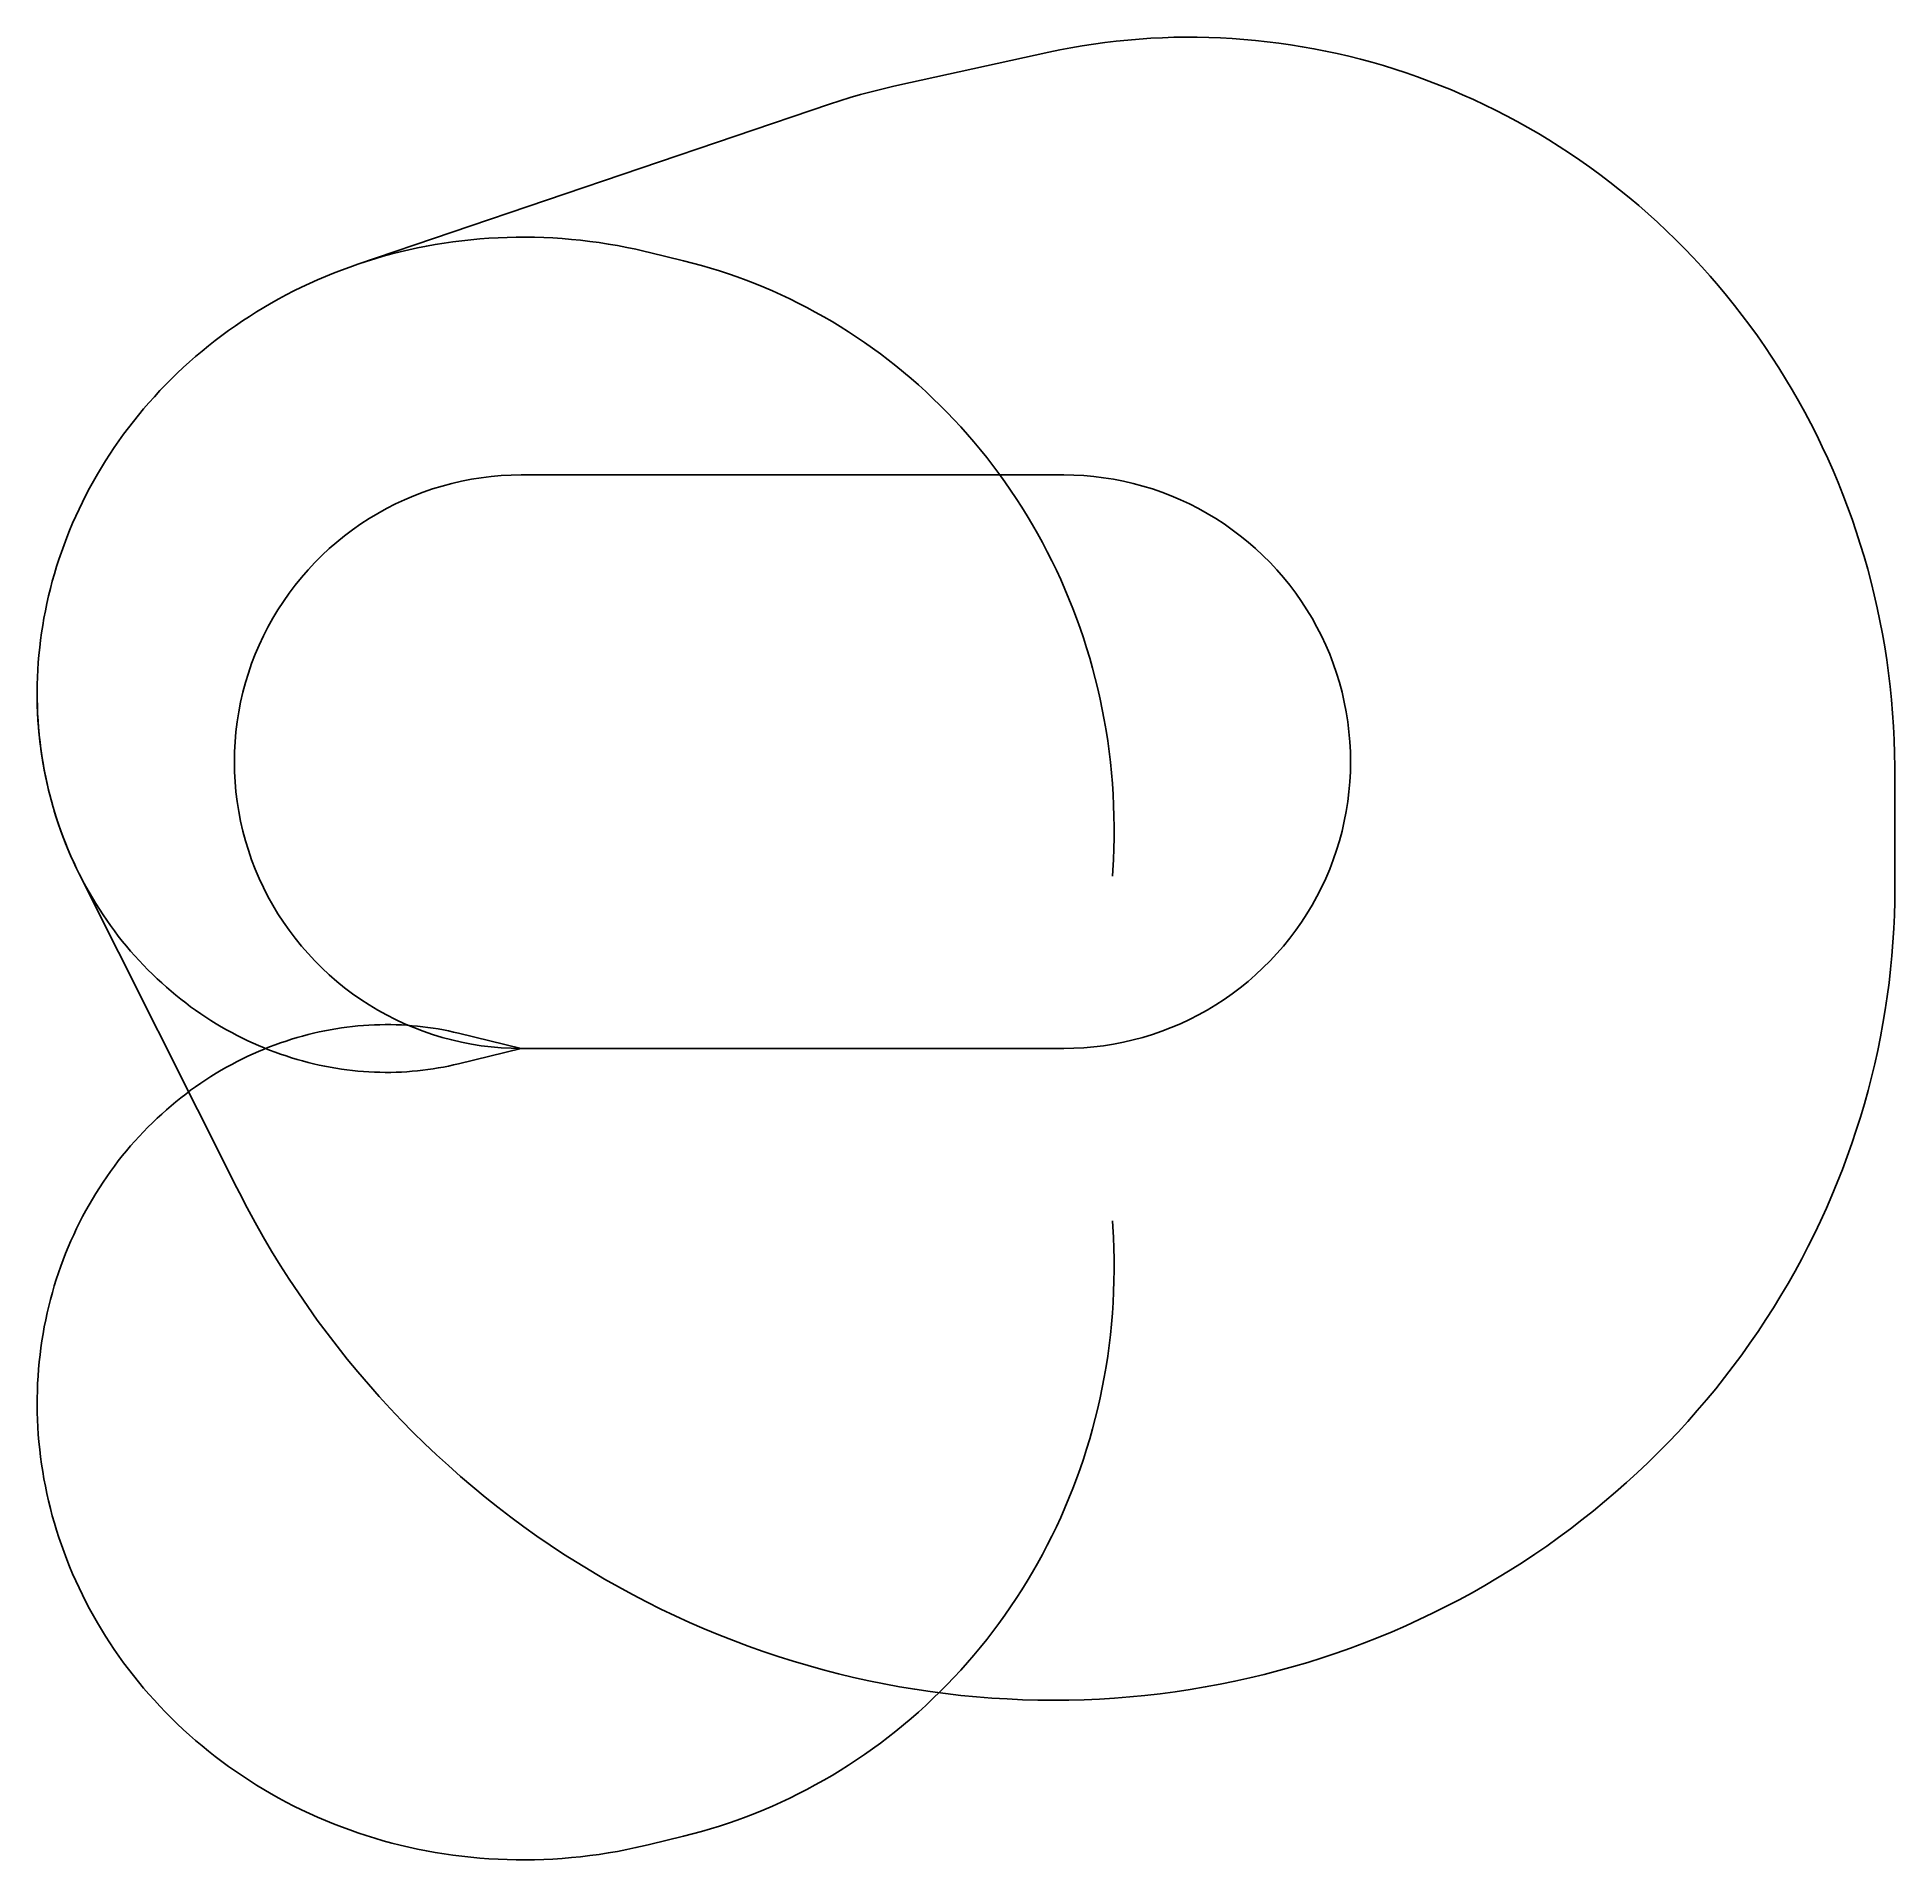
# Model space of a CAD drawing. Header units: metres. Extents: x -17470 to 49582, y -29291 to 36511.
import ezdxf

# ---------------------------------------------------------------- set-up
doc = ezdxf.new("R2010")
doc.units = ezdxf.units.M

msp = doc.modelspace()

# ---------------------------------------------------------------- linework, layer by layer
at = {"layer": 'NorminalTrack', "color": 1}
msp.add_lwpolyline([(0, 0), (0, 0), (-361, 6), (-722, 25), (-1082, 57), (-1441, 101), (-1798, 157), (-2153, 226), (-2505, 308), (-2854, 401), (-3199, 507), (-3541, 624), (-3878, 754), (-4211, 895), (-4539, 1048), (-4861, 1212), (-5177, 1387), (-5486, 1573), (-5790, 1770), (-6086, 1977), (-6374, 2195), (-6655, 2422), (-6928, 2659), (-7192, 2906), (-7448, 3161), (-7694, 3426), (-7931, 3698), (-8159, 3979), (-8376, 4268), (-8583, 4564), (-8780, 4867), (-8966, 5177), (-9142, 5493), (-9306, 5815), (-9458, 6142), (-9600, 6475), (-9729, 6812), (-9847, 7154), (-9952, 7500), (-10046, 7849), (-10127, 8201), (-10196, 8556), (-10253, 8913), (-10297, 9271), (-10328, 9631), (-10347, 9992), (-10353, 10353), (-10347, 10715), (-10328, 11076), (-10297, 11436), (-10253, 11794), (-10196, 12151), (-10127, 12506), (-10046, 12858), (-9952, 13207), (-9847, 13553), (-9729, 13895), (-9600, 14232), (-9458, 14565), (-9306, 14892), (-9142, 15214), (-8966, 15530), (-8780, 15840), (-8583, 16143), (-8376, 16439), (-8159, 16728), (-7931, 17008), (-7694, 17281), (-7448, 17546), (-7192, 17801), (-6928, 18048), (-6655, 18285), (-6374, 18512), (-6086, 18730), (-5790, 18937), (-5486, 19134), (-5177, 19320), (-4861, 19495), (-4539, 19659), (-4211, 19812), (-3878, 19953), (-3541, 20082), (-3199, 20200), (-2854, 20306), (-2505, 20399), (-2153, 20481), (-1798, 20550), (-1441, 20606), (-1082, 20650), (-722, 20682), (-361, 20701), (0, 20707), (0, 20707), (19584, 20707), (19584, 20707), (19945, 20701), (20306, 20682), (20666, 20650), (21024, 20606), (21381, 20550), (21736, 20481), (22088, 20399), (22437, 20306), (22783, 20200), (23125, 20082), (23462, 19953), (23795, 19812), (24122, 19659), (24444, 19495), (24760, 19320), (25070, 19134), (25373, 18937), (25669, 18730), (25958, 18512), (26239, 18285), (26511, 18048), (26776, 17801), (27031, 17546), (27278, 17281), (27515, 17008), (27742, 16728), (27960, 16439), (28167, 16143), (28364, 15840), (28550, 15530), (28725, 15214), (28889, 14892), (29042, 14565), (29183, 14232), (29313, 13895), (29430, 13553), (29536, 13207), (29629, 12858), (29711, 12506), (29780, 12151), (29836, 11794), (29880, 11436), (29912, 11076), (29931, 10715), (29937, 10353), (29931, 9992), (29912, 9631), (29880, 9271), (29836, 8913), (29780, 8556), (29711, 8201), (29629, 7849), (29536, 7500), (29430, 7154), (29313, 6812), (29183, 6475), (29042, 6142), (28889, 5815), (28725, 5493), (28550, 5177), (28364, 4867), (28167, 4564), (27960, 4268), (27742, 3979), (27515, 3698), (27278, 3426), (27031, 3161), (26776, 2906), (26511, 2659), (26239, 2422), (25958, 2195), (25669, 1977), (25373, 1770), (25070, 1573), (24760, 1387), (24444, 1212), (24122, 1048), (23795, 895), (23462, 754), (23125, 624), (22783, 507), (22437, 401), (22088, 308), (21736, 226), (21381, 157), (21024, 101), (20666, 57), (20306, 25), (19945, 6), (19584, 0), (0, 0)], dxfattribs=at)
at = {"layer": 'WindSpiral', "color": 5}
for points in [[(0, 0), (-2259, -552), (-2439, -595), (-2622, -634), (-2806, -671), (-2991, -704), (-3177, -734), (-3365, -762), (-3553, -786), (-3743, -806), (-3934, -824), (-4126, -838), (-4319, -849), (-4513, -856), (-4708, -861), (-4904, -861), (-5100, -859), (-5297, -853), (-5494, -843), (-5693, -830), (-5891, -814), (-6090, -794), (-6290, -770), (-6489, -743), (-6689, -712), (-6889, -677), (-7090, -639), (-7290, -598), (-7490, -552), (-7690, -503), (-7890, -451), (-8090, -394), (-8289, -334), (-8488, -270), (-8687, -203), (-8885, -132), (-9083, -57), (-9280, 22), (-9476, 104), (-9671, 190), (-9866, 280), (-10060, 374), (-10252, 471), (-10444, 572), (-10634, 676), (-10824, 784), (-11012, 896), (-11198, 1012), (-11383, 1131), (-11567, 1254), (-11749, 1380), (-11930, 1510), (-12109, 1644), (-12286, 1781), (-12461, 1922), (-12634, 2066), (-12806, 2214), (-12975, 2365), (-13142, 2520), (-13307, 2678), (-13470, 2839), (-13631, 3004), (-13789, 3172), (-13944, 3344), (-14097, 3518), (-14248, 3696), (-14396, 3877), (-14541, 4061), (-14683, 4249), (-14823, 4439), (-14959, 4632), (-15093, 4829), (-15223, 5028), (-15351, 5230), (-15475, 5435), (-15596, 5643), (-15714, 5853), (-15829, 6067), (-15940, 6282), (-16047, 6501), (-16152, 6722), (-16252, 6945), (-16349, 7171), (-16442, 7399), (-16532, 7630), (-16618, 7862), (-16700, 8097), (-16778, 8334), (-16852, 8573), (-16922, 8814), (-16988, 9057), (-17050, 9302), (-17108, 9548), (-17162, 9796), (-17212, 10046), (-17257, 10298), (-17298, 10550), (-17335, 10805), (-17367, 11060), (-17395, 11317), (-17419, 11575), (-17438, 11835), (-17453, 12095), (-17463, 12356), (-17469, 12618), (-17470, 12881), (-17466, 13145), (-17458, 13409), (-17446, 13674), (-17428, 13940), (-17406, 14205), (-17379, 14472), (-17347, 14738), (-17311, 15004), (-17270, 15271), (-17224, 15537), (-17174, 15804), (-17118, 16070), (-17058, 16336), (-16993, 16602), (-16923, 16867), (-16848, 17131), (-16769, 17395), (-16684, 17659), (-16595, 17921), (-16501, 18183), (-16402, 18443), (-16299, 18703), (-16190, 18961), (-16077, 19218), (-15959, 19474), (-15836, 19728), (-15709, 19981), (-15577, 20232), (-15440, 20482), (-15298, 20730), (-15152, 20976), (-15001, 21219), (-14845, 21461), (-14685, 21701), (-14520, 21939), (-14350, 22174), (-14176, 22407), (-13998, 22637), (-13815, 22865), (-13627, 23090), (-13436, 23313), (-13240, 23532), (-13039, 23749), (-12835, 23963), (-12626, 24173), (-12413, 24381), (-12195, 24585), (-11974, 24786), (-11749, 24983), (-11519, 25177), (-11286, 25368), (-11049, 25555), (-10808, 25738), (-10563, 25917), (-10315, 26093), (-10063, 26264), (-9807, 26432), (-9548, 26595), (-9285, 26754), (-9019, 26909), (-8750, 27060), (-8478, 27206), (-8202, 27348), (-7923, 27486), (-7641, 27619), (-7356, 27747), (-7068, 27870), (-6778, 27989), (-6485, 28103), (-6189, 28212), (-5890, 28316), (-5890, 28316), (11124, 34087), (11498, 34211), (11875, 34327), (12254, 34438), (12636, 34542), (13020, 34639), (13407, 34730), (13558, 34764), (19040, 35964), (19442, 36048), (19846, 36125), (20252, 36196), (20661, 36260), (21071, 36316), (21482, 36365), (21896, 36408), (22310, 36443), (22726, 36471), (23144, 36492), (23562, 36505), (23981, 36511), (24401, 36510), (24821, 36502), (25243, 36486), (25664, 36463), (26086, 36432), (26508, 36394), (26930, 36348), (27352, 36295), (27773, 36235), (28194, 36167), (28615, 36092), (29035, 36009), (29454, 35919), (29873, 35821), (30290, 35716), (30706, 35603), (31121, 35483), (31535, 35355), (31946, 35220), (32357, 35078), (32765, 34928), (33171, 34771), (33575, 34606), (33977, 34434), (34377, 34255), (34774, 34068), (35168, 33875), (35560, 33674), (35949, 33466), (36334, 33251), (36717, 33029), (37096, 32799), (37472, 32563), (37844, 32320), (38213, 32070), (38577, 31813), (38938, 31549), (39295, 31279), (39647, 31002), (39996, 30718), (40340, 30428), (40679, 30132), (41013, 29829), (41343, 29520), (41668, 29204), (41988, 28882), (42303, 28555), (42612, 28221), (42916, 27882), (43215, 27536), (43508, 27185), (43795, 26828), (44077, 26466), (44353, 26098), (44622, 25725), (44886, 25346), (45143, 24963), (45394, 24574), (45638, 24181), (45876, 23782), (46108, 23379), (46332, 22971), (46550, 22559), (46761, 22142), (46965, 21721), (47162, 21296), (47352, 20866), (47534, 20433), (47709, 19996), (47877, 19555), (48037, 19111), (48190, 18663), (48335, 18212), (48473, 17758), (48603, 17301), (48725, 16841), (48839, 16378), (48945, 15912), (49043, 15444), (49133, 14973), (49215, 14501), (49289, 14026), (49355, 13549), (49412, 13070), (49462, 12590), (49502, 12108), (49535, 11625), (49559, 11141), (49575, 10655), (49582, 10168), (49582, 10000), (49582, 5790), (49578, 5302), (49565, 4814), (49544, 4326), (49514, 3837), (49476, 3348), (49429, 2859), (49373, 2370), (49308, 1881), (49236, 1393), (49154, 905), (49064, 419), (48965, -67), (48857, -552), (48741, -1036), (48617, -1518), (48483, -1998), (48341, -2477), (48191, -2954), (48032, -3430), (47864, -3903), (47688, -4373), (47504, -4842), (47311, -5307), (47110, -5770), (46900, -6230), (46682, -6687), (46456, -7141), (46221, -7591), (45979, -8038), (45728, -8482), (45469, -8921), (45202, -9357), (44927, -9788), (44645, -10215), (44354, -10638), (44056, -11056), (43750, -11470), (43436, -11879), (43115, -12283), (42786, -12681), (42450, -13075), (42107, -13463), (41756, -13846), (41398, -14223), (41033, -14594), (40661, -14959), (40283, -15319), (39897, -15672), (39505, -16019), (39107, -16359), (38702, -16693), (38290, -17020), (37872, -17341), (37448, -17655), (37019, -17961), (36583, -18261), (36141, -18553), (35694, -18838), (35241, -19115), (34783, -19385), (34320, -19647), (33851, -19902), (33377, -20148), (32899, -20387), (32415, -20618), (31928, -20840), (31435, -21054), (30938, -21260), (30437, -21457), (29932, -21646), (29423, -21826), (28910, -21998), (28394, -22161), (27874, -22315), (27351, -22460), (26824, -22596), (26295, -22723), (25763, -22841), (25228, -22950), (24690, -23050), (24150, -23140), (23608, -23221), (23064, -23293), (22517, -23355), (21969, -23408), (21420, -23451), (20869, -23485), (20317, -23509), (19763, -23523), (19209, -23528), (18654, -23523), (18099, -23509), (17543, -23484), (16987, -23450), (16430, -23407), (15874, -23353), (15318, -23290), (14763, -23217), (14208, -23134), (13654, -23041), (13101, -22938), (12549, -22826), (11999, -22704), (11450, -22572), (10902, -22431), (10356, -22279), (9813, -22118), (9271, -21948), (8732, -21767), (8196, -21577), (7662, -21378), (7131, -21168), (6603, -20950), (6078, -20722), (5557, -20484), (5039, -20237), (4525, -19981), (4015, -19715), (3509, -19440), (3007, -19156), (2509, -18863), (2016, -18561), (1528, -18250), (1045, -17930), (566, -17601), (93, -17264), (-375, -16918), (-837, -16563), (-1294, -16200), (-1744, -15828), (-2189, -15448), (-2628, -15060), (-3060, -14664), (-3486, -14260), (-3905, -13848), (-4318, -13428), (-4724, -13000), (-5122, -12565), (-5514, -12123), (-5898, -11673), (-6275, -11216), (-6644, -10752), (-7006, -10280), (-7359, -9802), (-7705, -9318), (-8043, -8826), (-8372, -8329), (-8693, -7824), (-9006, -7314), (-9310, -6798), (-9606, -6276), (-9892, -5748), (-10170, -5215), (-10266, -5025), (-15949, 6302), (-16057, 6520), (-16161, 6741), (-16261, 6965), (-16357, 7191), (-16450, 7419), (-16540, 7650), (-16625, 7883), (-16707, 8118), (-16784, 8355), (-16858, 8594), (-16928, 8835), (-16994, 9078), (-17056, 9323), (-17113, 9570), (-17167, 9818), (-17216, 10068), (-17261, 10320), (-17302, 10573), (-17338, 10827), (-17370, 11083), (-17398, 11340), (-17421, 11598), (-17440, 11858), (-17454, 12118), (-17464, 12379), (-17469, 12642), (-17470, 12812)], [(0, 0), (-2259, -552), (-2439, -595), (-2622, -634), (-2806, -671), (-2991, -704), (-3177, -734), (-3365, -762), (-3553, -786), (-3743, -806), (-3934, -824), (-4126, -838), (-4319, -849), (-4513, -856), (-4708, -861), (-4904, -861), (-5100, -859), (-5297, -853), (-5494, -843), (-5693, -830), (-5891, -814), (-6090, -794), (-6290, -770), (-6489, -743), (-6689, -712), (-6889, -677), (-7090, -639), (-7290, -598), (-7490, -552), (-7690, -503), (-7890, -451), (-8090, -394), (-8289, -334), (-8488, -270), (-8687, -203), (-8885, -132), (-9083, -57), (-9280, 22), (-9476, 104), (-9671, 190), (-9866, 280), (-10060, 374), (-10252, 471), (-10444, 572), (-10634, 676), (-10824, 784), (-11012, 896), (-11198, 1012), (-11383, 1131), (-11567, 1254), (-11749, 1380), (-11930, 1510), (-12109, 1644), (-12286, 1781), (-12461, 1922), (-12634, 2066), (-12806, 2214), (-12975, 2365), (-13142, 2520), (-13307, 2678), (-13470, 2839), (-13631, 3004), (-13789, 3172), (-13944, 3344), (-14097, 3518), (-14248, 3696), (-14396, 3877), (-14541, 4061), (-14683, 4249), (-14823, 4439), (-14959, 4632), (-15093, 4829), (-15223, 5028), (-15351, 5230), (-15475, 5435), (-15596, 5643), (-15714, 5853), (-15829, 6067), (-15940, 6282), (-16047, 6501), (-16152, 6722), (-16252, 6945), (-16349, 7171), (-16442, 7399), (-16532, 7630), (-16618, 7862), (-16700, 8097), (-16778, 8334), (-16852, 8573), (-16922, 8814), (-16988, 9057), (-17050, 9302), (-17108, 9548), (-17162, 9796), (-17212, 10046), (-17257, 10298), (-17298, 10550), (-17335, 10805), (-17367, 11060), (-17395, 11317), (-17419, 11575), (-17438, 11835), (-17453, 12095), (-17463, 12356), (-17469, 12618), (-17470, 12881), (-17466, 13145), (-17458, 13409), (-17446, 13674), (-17428, 13940), (-17406, 14205), (-17379, 14472), (-17347, 14738), (-17311, 15004), (-17270, 15271), (-17224, 15537), (-17174, 15804), (-17118, 16070), (-17058, 16336), (-16993, 16602), (-16923, 16867), (-16848, 17131), (-16769, 17395), (-16684, 17659), (-16595, 17921), (-16501, 18183), (-16402, 18443), (-16299, 18703), (-16190, 18961), (-16077, 19218), (-15959, 19474), (-15836, 19728), (-15709, 19981), (-15577, 20232), (-15440, 20482), (-15298, 20730), (-15152, 20976), (-15001, 21219), (-14845, 21461), (-14685, 21701), (-14520, 21939), (-14350, 22174), (-14176, 22407), (-13998, 22637), (-13815, 22865), (-13627, 23090), (-13436, 23313), (-13240, 23532), (-13039, 23749), (-12835, 23963), (-12626, 24173), (-12413, 24381), (-12195, 24585), (-11974, 24786), (-11749, 24983), (-11519, 25177), (-11286, 25368), (-11049, 25555), (-10808, 25738), (-10563, 25917), (-10315, 26093), (-10063, 26264), (-9807, 26432), (-9548, 26595), (-9285, 26754), (-9019, 26909), (-8750, 27060), (-8478, 27206), (-8202, 27348), (-7923, 27486), (-7641, 27619), (-7356, 27747), (-7068, 27870), (-6778, 27989), (-6485, 28103), (-6189, 28212), (-5890, 28316), (-5589, 28416), (-5286, 28510), (-4980, 28599), (-4672, 28683), (-4362, 28761), (-4050, 28835), (-3736, 28903), (-3420, 28966), (-3102, 29023), (-2783, 29075), (-2462, 29121), (-2140, 29162), (-1816, 29198), (-1490, 29227), (-1164, 29252), (-836, 29270), (-508, 29283), (-178, 29290), (152, 29291), (483, 29287), (815, 29277), (1147, 29261), (1480, 29239), (1813, 29211), (2146, 29177), (2479, 29138), (2812, 29093), (3146, 29041), (3479, 28984), (3811, 28921), (4143, 28851), (4475, 28776), (4631, 28739), (5863, 28438), (6189, 28355), (6513, 28267), (6837, 28172), (7160, 28072), (7482, 27966), (7802, 27854), (8122, 27737), (8439, 27613), (8756, 27484), (9071, 27349), (9384, 27208), (9695, 27061), (10004, 26909), (10311, 26751), (10616, 26587), (10919, 26417), (11220, 26242), (11518, 26061), (11813, 25875), (12106, 25683), (12396, 25486), (12683, 25283), (12967, 25075), (13248, 24861), (13526, 24642), (13800, 24418), (14072, 24189), (14339, 23954), (14603, 23714), (14864, 23469), (15121, 23219), (15373, 22964), (15622, 22705), (15867, 22440), (16108, 22171), (16344, 21896), (16576, 21618), (16804, 21334), (17027, 21046), (17245, 20754), (17459, 20457), (17668, 20156), (17872, 19851), (18071, 19541), (18265, 19228), (18454, 18910), (18638, 18589), (18816, 18264), (18990, 17935), (19157, 17602), (19320, 17266), (19476, 16926), (19627, 16584), (19772, 16237), (19912, 15888), (20046, 15535), (20173, 15180), (20295, 14822), (20411, 14460), (20520, 14097), (20624, 13730), (20721, 13361), (20812, 12990), (20897, 12617), (20975, 12241), (21047, 11863), (21112, 11484), (21171, 11102), (21223, 10719), (21269, 10334), (21308, 9948), (21340, 9561), (21365, 9172), (21384, 8782), (21396, 8391), (21402, 7999), (21400, 7606), (21391, 7213), (21376, 6819), (21354, 6425), (21339, 6216)], [(0, 0), (-2259, 552), (-2439, 595), (-2622, 634), (-2806, 671), (-2991, 704), (-3177, 734), (-3365, 762), (-3553, 786), (-3743, 806), (-3934, 824), (-4126, 838), (-4319, 849), (-4513, 856), (-4708, 861), (-4904, 861), (-5100, 859), (-5297, 853), (-5494, 843), (-5693, 830), (-5891, 814), (-6090, 794), (-6290, 770), (-6489, 743), (-6689, 712), (-6889, 677), (-7090, 639), (-7290, 598), (-7490, 552), (-7690, 503), (-7890, 451), (-8090, 394), (-8289, 334), (-8488, 270), (-8687, 203), (-8885, 132), (-9083, 57), (-9280, -22), (-9476, -104), (-9671, -190), (-9866, -280), (-10060, -374), (-10252, -471), (-10444, -572), (-10634, -676), (-10824, -784), (-11012, -896), (-11198, -1012), (-11383, -1131), (-11567, -1254), (-11749, -1380), (-11930, -1510), (-12109, -1644), (-12286, -1781), (-12461, -1922), (-12634, -2066), (-12806, -2214), (-12975, -2365), (-13142, -2520), (-13307, -2678), (-13470, -2839), (-13631, -3004), (-13789, -3172), (-13944, -3344), (-14097, -3518), (-14248, -3696), (-14396, -3877), (-14541, -4061), (-14683, -4249), (-14823, -4439), (-14959, -4632), (-15093, -4829), (-15223, -5028), (-15351, -5230), (-15475, -5435), (-15596, -5643), (-15714, -5853), (-15829, -6067), (-15940, -6282), (-16047, -6501), (-16152, -6722), (-16252, -6945), (-16349, -7171), (-16442, -7399), (-16532, -7630), (-16618, -7862), (-16700, -8097), (-16778, -8334), (-16852, -8573), (-16922, -8814), (-16988, -9057), (-17050, -9302), (-17108, -9548), (-17162, -9796), (-17212, -10046), (-17257, -10298), (-17298, -10550), (-17335, -10805), (-17367, -11060), (-17395, -11317), (-17419, -11575), (-17438, -11835), (-17453, -12095), (-17463, -12356), (-17469, -12618), (-17470, -12881), (-17466, -13145), (-17458, -13409), (-17446, -13674), (-17428, -13940), (-17406, -14205), (-17379, -14472), (-17347, -14738), (-17311, -15004), (-17270, -15271), (-17224, -15537), (-17174, -15804), (-17118, -16070), (-17058, -16336), (-16993, -16602), (-16923, -16867), (-16848, -17131), (-16769, -17395), (-16684, -17659), (-16595, -17921), (-16501, -18183), (-16402, -18443), (-16299, -18703), (-16190, -18961), (-16077, -19218), (-15959, -19474), (-15836, -19728), (-15709, -19981), (-15577, -20232), (-15440, -20482), (-15298, -20730), (-15152, -20976), (-15001, -21219), (-14845, -21461), (-14685, -21701), (-14520, -21939), (-14350, -22174), (-14176, -22407), (-13998, -22637), (-13815, -22865), (-13627, -23090), (-13436, -23313), (-13240, -23532), (-13039, -23749), (-12835, -23963), (-12626, -24173), (-12413, -24381), (-12195, -24585), (-11974, -24786), (-11749, -24983), (-11519, -25177), (-11286, -25368), (-11049, -25555), (-10808, -25738), (-10563, -25917), (-10315, -26093), (-10063, -26264), (-9807, -26432), (-9548, -26595), (-9285, -26754), (-9019, -26909), (-8750, -27060), (-8478, -27206), (-8202, -27348), (-7923, -27486), (-7641, -27619), (-7356, -27747), (-7068, -27870), (-6778, -27989), (-6485, -28103), (-6189, -28212), (-5890, -28316), (-5589, -28416), (-5286, -28510), (-4980, -28599), (-4672, -28683), (-4362, -28761), (-4050, -28835), (-3736, -28903), (-3420, -28966), (-3102, -29023), (-2783, -29075), (-2462, -29121), (-2140, -29162), (-1816, -29198), (-1490, -29227), (-1164, -29252), (-836, -29270), (-508, -29283), (-178, -29290), (152, -29291), (483, -29287), (815, -29277), (1147, -29261), (1480, -29239), (1813, -29211), (2146, -29177), (2479, -29138), (2812, -29093), (3146, -29041), (3479, -28984), (3811, -28921), (4143, -28851), (4475, -28776), (4631, -28739), (5863, -28438), (6189, -28355), (6513, -28267), (6837, -28172), (7160, -28072), (7482, -27966), (7802, -27854), (8122, -27737), (8439, -27613), (8756, -27484), (9071, -27349), (9384, -27208), (9695, -27061), (10004, -26909), (10311, -26751), (10616, -26587), (10919, -26417), (11220, -26242), (11518, -26061), (11813, -25875), (12106, -25683), (12396, -25486), (12683, -25283), (12967, -25075), (13248, -24861), (13526, -24642), (13800, -24418), (14072, -24189), (14339, -23954), (14603, -23714), (14864, -23469), (15121, -23219), (15373, -22964), (15622, -22705), (15867, -22440), (16108, -22171), (16344, -21896), (16576, -21618), (16804, -21334), (17027, -21046), (17245, -20754), (17459, -20457), (17668, -20156), (17872, -19851), (18071, -19541), (18265, -19228), (18454, -18910), (18638, -18589), (18816, -18264), (18990, -17935), (19157, -17602), (19320, -17266), (19476, -16926), (19627, -16584), (19772, -16237), (19912, -15888), (20046, -15535), (20173, -15180), (20295, -14822), (20411, -14460), (20520, -14097), (20624, -13730), (20721, -13361), (20812, -12990), (20897, -12617), (20975, -12241), (21047, -11863), (21112, -11484), (21171, -11102), (21223, -10719), (21269, -10334), (21308, -9948), (21340, -9561), (21365, -9172), (21384, -8782), (21396, -8391), (21402, -7999), (21400, -7606), (21391, -7213), (21376, -6819), (21354, -6425), (21339, -6216)]]:
    msp.add_lwpolyline(points, dxfattribs=at)

doc.saveas('drawing.dxf')
